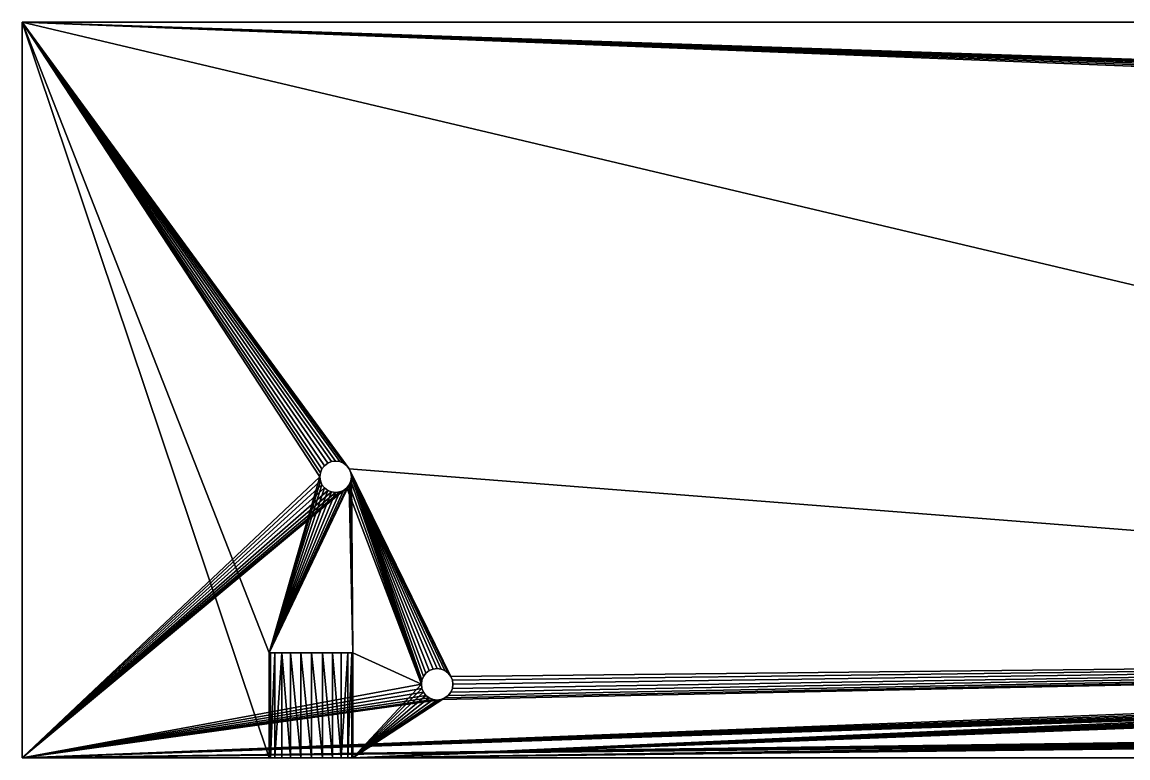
# Model space of a CAD drawing. Header units: metres. Extents: x 0 to 683, y 0 to 667.
# Drawn here: x 0 to 105.3, y 0 to 70 of the extents above; entities that cross this region are included whole.
import ezdxf

# ---------------------------------------------------------------- set-up
doc = ezdxf.new("R2010")
doc.units = ezdxf.units.M

msp = doc.modelspace()

# ---------------------------------------------------------------- meshes
at = {"layer": 'Frame with pulley'}
mesh = msp.add_polyface(dxfattribs=at)
corners = [(256.46, 10.34, -10), (256.5, 60.07, -10), (256.5, 9.95, -10), (256.47, 59.68, -10), (256.33, 59.31, -10), (256.32, 10.7, -10), (256.11, 58.99, -10), (256.1, 11.02, -10), (255.81, 58.74, -10), (255.8, 11.27, -10), (255.46, 58.57, -10), (255.44, 11.43, -10), (255.07, 58.5, -10), (255.05, 11.5, -10), (254.68, 58.53, -10), (254.66, 11.46, -10), (254.31, 58.67, -10), (254.3, 11.32, -10), (253.99, 58.89, -10), (253.98, 11.1, -10), (253.74, 59.19, -10), (253.73, 10.8, -10), (253.57, 59.54, -10), (253.57, 10.44, -10), (253.5, 59.93, -10), (253.5, 10.05, -10), (560, 0, -10), (521.8, 6.35, -10), (560, 70, -10), (521.56, 6.04, -10), (521.25, 5.8, -10), (520.89, 5.65, -10), (520.5, 5.6, -10), (0, 0, -10), (531.56, 26.2, -10), (531.65, 26.58, -10), (531.37, 25.85, -10), (531.1, 25.57, -10), (530.76, 25.37, -10), (530.38, 25.26, -10), (529.99, 25.25, -10), (521.95, 6.71, -10), (529.61, 25.35, -10), (529.27, 25.54, -10), (528.99, 25.81, -10), (528.79, 26.14, -10), (528.68, 26.52, -10), (528.67, 26.91, -10), (522, 7.1, -10), (520.11, 5.65, -10), (519.75, 5.8, -10), (519.44, 6.04, -10), (519.2, 6.35, -10), (519.05, 6.71, -10), (519, 7.1, -10), (254.95, 8.5, -10), (255.34, 8.54, -10), (255.7, 8.68, -10), (285.44, 25.44, -10), (287.73, 27.17, -10), (289.49, 29.44, -10), (290.61, 32.08, -10), (291, 34.93, -10), (282.78, 24.36, -10), (279.93, 24, -10), (256.02, 8.9, -10), (277.08, 24.39, -10), (274.44, 25.51, -10), (272.17, 27.27, -10), (256.27, 9.2, -10), (270.44, 29.56, -10), (269.36, 32.22, -10), (269, 35.07, -10), (256.43, 9.56, -10), (254.56, 8.57, -10), (254.2, 8.73, -10), (253.9, 8.98, -10), (253.68, 9.3, -10), (253.54, 9.66, -10), (39.89, 5.55, -10), (40.25, 5.7, -10), (40.56, 5.94, -10), (40.8, 6.25, -10), (40.95, 6.61, -10), (41, 7, -10), (39.5, 5.5, -10), (39.11, 5.55, -10), (38.75, 5.7, -10), (38.44, 5.94, -10), (38.2, 6.25, -10), (38.05, 6.61, -10), (38, 7, -10), (30.9, 25.68, -10), (31.14, 25.99, -10), (31.29, 26.36, -10), (31.34, 26.74, -10), (30.59, 25.44, -10), (30.23, 25.3, -10), (29.84, 25.24, -10), (29.45, 25.3, -10), (29.09, 25.44, -10), (28.78, 25.68, -10), (28.54, 25.99, -10), (28.39, 26.36, -10), (28.34, 26.74, -10), (254.93, 61.5, -10), (0, 70, -10), (255.32, 61.47, -10), (530.33, 28.23, -10), (530.71, 28.14, -10), (531.05, 27.95, -10), (531.33, 27.68, -10), (531.54, 27.34, -10), (531.64, 26.97, -10), (529.94, 28.23, -10), (529.56, 28.12, -10), (529.23, 27.92, -10), (528.95, 27.63, -10), (528.76, 27.29, -10), (520.89, 8.55, -10), (521.25, 8.4, -10), (521.56, 8.16, -10), (521.8, 7.85, -10), (521.95, 7.49, -10), (520.5, 8.6, -10), (520.11, 8.55, -10), (519.75, 8.4, -10), (519.44, 8.16, -10), (519.2, 7.85, -10), (519.05, 7.49, -10), (255.69, 61.33, -10), (285.56, 44.49, -10), (287.83, 42.73, -10), (289.56, 40.44, -10), (290.64, 37.78, -10), (282.92, 45.61, -10), (280.07, 46, -10), (256.01, 61.11, -10), (277.22, 45.64, -10), (274.56, 44.56, -10), (272.27, 42.83, -10), (256.26, 60.81, -10), (270.51, 40.56, -10), (269.39, 37.92, -10), (256.43, 60.46, -10), (254.54, 61.43, -10), (254.19, 61.26, -10), (253.89, 61.01, -10), (253.67, 60.69, -10), (253.53, 60.32, -10), (31.14, 27.49, -10), (40.8, 7.75, -10), (40.95, 7.39, -10), (40.56, 8.06, -10), (40.25, 8.3, -10), (39.89, 8.45, -10), (39.5, 8.5, -10), (39.11, 8.45, -10), (31.29, 27.13, -10), (38.75, 8.3, -10), (38.44, 8.06, -10), (38.2, 7.75, -10), (38.05, 7.39, -10), (30.9, 27.8, -10), (30.59, 28.04, -10), (30.23, 28.19, -10), (29.84, 28.24, -10), (29.45, 28.19, -10), (29.09, 28.04, -10), (28.78, 27.8, -10), (28.54, 27.49, -10), (28.39, 27.13, -10)]
mesh.append_faces([[corners[k] for k in face] for face in [(0, 1, 2), (1, 0, 3), (3, 0, 4), (4, 5, 6), (6, 7, 8), (8, 9, 10), (10, 11, 12), (12, 13, 14), (14, 15, 16), (16, 17, 18), (18, 19, 20), (20, 21, 22), (22, 23, 24), (26, 27, 28), (27, 26, 29), (29, 26, 30), (30, 26, 31), (31, 26, 32), (34, 27, 36), (36, 27, 37), (37, 27, 38), (38, 27, 39), (39, 27, 40), (40, 41, 42), (42, 41, 43), (43, 41, 44), (44, 41, 45), (45, 41, 46), (46, 41, 47), (32, 33, 49), (49, 33, 50), (50, 33, 51), (51, 33, 52), (52, 33, 53), (53, 33, 54), (58, 57, 63), (63, 57, 64), (64, 65, 66), (66, 65, 67), (67, 65, 68), (68, 69, 70), (70, 69, 71), (71, 69, 72), (55, 33, 74), (74, 33, 75), (75, 33, 76), (76, 33, 77), (77, 33, 78), (78, 33, 25), (79, 33, 85), (85, 33, 86), (86, 33, 87), (87, 33, 88), (88, 33, 89), (89, 33, 90), (90, 33, 91), (92, 33, 96), (96, 33, 97), (97, 33, 98), (98, 33, 99), (99, 33, 100), (100, 33, 101), (101, 33, 102), (102, 33, 103), (103, 33, 104), (28, 105, 106), (105, 28, 107), (108, 28, 109), (109, 28, 110), (110, 28, 111), (111, 28, 112), (112, 28, 113), (113, 28, 35), (119, 47, 120), (120, 47, 121), (121, 47, 122), (122, 47, 123), (123, 47, 48), (107, 54, 130), (131, 54, 132), (132, 54, 133), (133, 54, 134), (134, 54, 62), (130, 136, 137), (137, 140, 141), (141, 72, 144), (144, 72, 1), (151, 25, 152), (152, 25, 84), (150, 157, 158), (158, 91, 95), (106, 104, 33)]], dxfattribs={"vtx0": -1, "vtx1": -1})
mesh.append_faces([[corners[k] for k in face] for face in [(28, 27, 34), (54, 33, 55), (54, 57, 58), (25, 33, 79), (91, 33, 92), (107, 28, 108), (107, 47, 119), (130, 54, 131), (1, 72, 2), (106, 24, 25), (106, 25, 150), (150, 25, 151)]], dxfattribs={"vtx0": -1, "vtx1": -1, "vtx2": -1})
mesh.append_faces([[corners[k] for k in face] for face in [(4, 0, 5), (6, 5, 7), (8, 7, 9), (10, 9, 11), (12, 11, 13), (14, 13, 15), (16, 15, 17), (18, 17, 19), (20, 19, 21), (22, 21, 23), (24, 23, 25), (32, 26, 33), (28, 34, 35), (40, 27, 41), (47, 41, 48), (54, 55, 56), (54, 56, 57), (54, 58, 59), (54, 59, 60), (54, 60, 61), (54, 61, 62), (64, 57, 65), (68, 65, 69), (72, 69, 73), (72, 73, 2), (25, 79, 80), (25, 80, 81), (25, 81, 82), (25, 82, 83), (25, 83, 84), (91, 92, 93), (91, 93, 94), (91, 94, 95), (107, 108, 114), (107, 114, 115), (107, 115, 116), (107, 116, 117), (107, 117, 118), (107, 118, 47), (107, 119, 124), (107, 124, 125), (107, 125, 126), (107, 126, 127), (107, 127, 128), (107, 128, 129), (107, 129, 54), (130, 131, 135), (130, 135, 136), (137, 136, 138), (137, 138, 139), (137, 139, 140), (141, 140, 142), (141, 142, 143), (141, 143, 72), (106, 105, 145), (106, 145, 146), (106, 146, 147), (106, 147, 148), (106, 148, 149), (106, 149, 24), (150, 151, 153), (150, 153, 154), (150, 154, 155), (150, 155, 156), (150, 156, 157), (158, 157, 159), (158, 159, 160), (158, 160, 161), (158, 161, 162), (158, 162, 91), (106, 150, 163), (106, 163, 164), (106, 164, 165), (106, 165, 166), (106, 166, 167), (106, 167, 168), (106, 168, 169), (106, 169, 170), (106, 170, 171), (106, 171, 104)]], dxfattribs={"vtx0": -1, "vtx2": -1})
mesh = msp.add_polyface(dxfattribs=at)
corners = [(560, 70, -10), (0, 70), (560, 70), (0, 70, -10)]
mesh.append_faces([[corners[k] for k in face] for face in [(0, 1, 2), (1, 0, 3)]], dxfattribs={"vtx0": -1})
mesh = msp.add_polyface(dxfattribs=at)
corners = [(560, 70), (531.33, 27.68), (560, 0), (531.05, 27.95), (530.71, 28.14), (530.33, 28.23), (255.32, 61.47), (254.93, 61.5), (0, 70), (531.54, 27.34), (531.64, 26.97), (536.5, 10), (531.65, 26.58), (529.94, 28.23), (529.56, 28.12), (529.23, 27.92), (528.95, 27.63), (528.76, 27.29), (528.67, 26.91), (528.5, 10), (520.89, 8.55), (521.25, 8.4), (521.56, 8.16), (528.5, 0), (521.8, 7.85), (521.95, 7.49), (522, 7.1), (520.5, 8.6), (520.11, 8.55), (519.75, 8.4), (519.44, 8.16), (519.2, 7.85), (519.05, 7.49), (519, 7.1), (255.69, 61.33), (285.56, 44.49), (287.83, 42.73), (289.56, 40.44), (290.64, 37.78), (291, 34.93), (282.92, 45.61), (280.07, 46), (256.01, 61.11), (277.22, 45.64), (274.56, 44.56), (272.27, 42.83), (256.26, 60.81), (270.51, 40.56), (269.39, 37.92), (269, 35.07), (256.43, 60.46), (256.5, 60.07), (256.5, 9.95), (254.54, 61.43), (254.19, 61.26), (253.89, 61.01), (253.67, 60.69), (253.53, 60.32), (253.5, 59.93), (253.5, 10.05), (31.14, 27.49), (40.8, 7.75), (40.95, 7.39), (41, 7), (40.56, 8.06), (40.25, 8.3), (39.89, 8.45), (39.5, 8.5), (39.11, 8.45), (31.29, 27.13), (38.75, 8.3), (38.44, 8.06), (38.2, 7.75), (38.05, 7.39), (38, 7), (31.34, 26.74), (31.49, 10), (30.9, 27.8), (30.59, 28.04), (30.23, 28.19), (29.84, 28.24), (29.45, 28.19), (29.09, 28.04), (28.78, 27.8), (28.54, 27.49), (28.39, 27.13), (28.34, 26.74), (23.51, 10), (23.51, 0), (0, 0), (31.14, 25.99), (31.29, 26.36), (30.9, 25.68), (30.59, 25.44), (30.23, 25.3), (29.84, 25.24), (29.45, 25.3), (29.09, 25.44), (28.78, 25.68), (28.54, 25.99), (28.39, 26.36), (531.56, 26.2), (531.37, 25.85), (531.1, 25.57), (530.76, 25.37), (530.38, 25.26), (529.99, 25.25), (529.61, 25.35), (529.27, 25.54), (528.99, 25.81), (528.79, 26.14), (528.68, 26.52), (520.5, 5.6), (31.49, 0), (520.89, 5.65), (521.25, 5.8), (521.56, 6.04), (521.8, 6.35), (521.95, 6.71), (520.11, 5.65), (519.75, 5.8), (519.44, 6.04), (519.2, 6.35), (519.05, 6.71), (254.95, 8.5), (255.34, 8.54), (255.7, 8.68), (285.44, 25.44), (287.73, 27.17), (289.49, 29.44), (290.61, 32.08), (282.78, 24.36), (279.93, 24), (256.02, 8.9), (277.08, 24.39), (274.44, 25.51), (272.17, 27.27), (256.27, 9.2), (270.44, 29.56), (269.36, 32.22), (256.43, 9.56), (254.56, 8.57), (254.2, 8.73), (253.9, 8.98), (253.68, 9.3), (253.54, 9.66), (40.25, 5.7), (40.56, 5.94), (40.8, 6.25), (40.95, 6.61), (39.89, 5.55), (39.5, 5.5), (39.11, 5.55), (38.75, 5.7), (38.44, 5.94), (38.2, 6.25), (38.05, 6.61), (256.46, 10.34), (256.47, 59.68), (256.33, 59.31), (256.32, 10.7), (256.11, 58.99), (256.1, 11.02), (255.81, 58.74), (255.8, 11.27), (255.46, 58.57), (255.44, 11.43), (255.07, 58.5), (255.05, 11.5), (254.68, 58.53), (254.66, 11.46), (254.31, 58.67), (254.3, 11.32), (253.99, 58.89), (253.98, 11.1), (253.74, 59.19), (253.73, 10.8), (253.57, 59.54), (253.57, 10.44), (536.5, 0)]
mesh.append_faces([[corners[k] for k in face] for face in [(88, 8, 89)]], dxfattribs={"vtx0": -1})
mesh.append_faces([[corners[k] for k in face] for face in [(0, 1, 2), (1, 0, 3), (3, 0, 4), (4, 0, 5), (6, 0, 7), (5, 6, 13), (13, 6, 14), (14, 6, 15), (15, 6, 16), (16, 6, 17), (17, 6, 18), (19, 22, 23), (20, 6, 27), (27, 6, 28), (28, 6, 29), (29, 6, 30), (30, 6, 31), (31, 6, 32), (32, 6, 33), (35, 34, 40), (40, 34, 41), (41, 42, 43), (43, 42, 44), (44, 42, 45), (45, 46, 47), (47, 46, 48), (48, 46, 49), (7, 8, 53), (53, 8, 54), (54, 8, 55), (55, 8, 56), (56, 8, 57), (57, 8, 58), (61, 60, 64), (64, 60, 65), (65, 60, 66), (66, 60, 67), (67, 60, 68), (68, 69, 70), (70, 69, 71), (71, 69, 72), (72, 69, 73), (73, 69, 74), (60, 8, 77), (77, 8, 78), (78, 8, 79), (79, 8, 80), (80, 8, 81), (81, 8, 82), (82, 8, 83), (83, 8, 84), (84, 8, 85), (85, 8, 86), (87, 8, 88), (76, 90, 87), (90, 76, 91), (91, 76, 75), (23, 112, 113), (112, 23, 114), (114, 23, 115), (115, 23, 116), (116, 23, 117), (117, 23, 118), (118, 23, 26), (124, 33, 125), (125, 33, 126), (127, 33, 128), (128, 33, 129), (129, 33, 130), (130, 33, 39), (126, 132, 133), (133, 136, 137), (137, 49, 140), (140, 49, 52), (146, 59, 147), (147, 59, 148), (148, 59, 149), (149, 59, 63), (113, 74, 76), (157, 159, 160), (160, 161, 162), (162, 163, 164), (164, 165, 166), (166, 167, 168), (168, 169, 170), (170, 171, 172), (172, 173, 174), (174, 175, 176), (176, 177, 178), (178, 58, 59)]], dxfattribs={"vtx0": -1, "vtx1": -1})
mesh.append_faces([[corners[k] for k in face] for face in [(5, 0, 6), (2, 10, 11), (18, 6, 19), (19, 6, 20), (33, 34, 35), (49, 51, 52), (58, 8, 59), (59, 8, 60), (59, 60, 61), (74, 75, 76), (86, 8, 87), (113, 33, 124), (126, 33, 127), (113, 59, 146)]], dxfattribs={"vtx0": -1, "vtx1": -1, "vtx2": -1})
mesh.append_faces([[corners[k] for k in face] for face in [(7, 0, 8), (2, 1, 9), (2, 9, 10), (11, 10, 12), (19, 20, 21), (19, 21, 22), (23, 22, 24), (23, 24, 25), (23, 25, 26), (33, 6, 34), (33, 35, 36), (33, 36, 37), (33, 37, 38), (33, 38, 39), (41, 34, 42), (45, 42, 46), (49, 46, 50), (49, 50, 51), (59, 61, 62), (59, 62, 63), (68, 60, 69), (74, 69, 75), (87, 90, 92), (87, 92, 93), (87, 93, 94), (87, 94, 95), (87, 95, 96), (87, 96, 97), (87, 97, 98), (87, 98, 99), (87, 99, 100), (87, 100, 86), (12, 19, 11), (19, 12, 101), (19, 101, 102), (19, 102, 103), (19, 103, 104), (19, 104, 105), (19, 105, 106), (19, 106, 107), (19, 107, 108), (19, 108, 109), (19, 109, 110), (19, 110, 111), (19, 111, 18), (113, 112, 119), (113, 119, 120), (113, 120, 121), (113, 121, 122), (113, 122, 123), (113, 123, 33), (126, 127, 131), (126, 131, 132), (133, 132, 134), (133, 134, 135), (133, 135, 136), (137, 136, 138), (137, 138, 139), (137, 139, 49), (113, 124, 141), (113, 141, 142), (113, 142, 143), (113, 143, 144), (113, 144, 145), (113, 145, 59), (113, 146, 150), (113, 150, 151), (113, 151, 152), (113, 152, 153), (113, 153, 154), (113, 154, 155), (113, 155, 156), (113, 156, 74), (51, 157, 52), (157, 51, 158), (157, 158, 159), (160, 159, 161), (162, 161, 163), (164, 163, 165), (166, 165, 167), (168, 167, 169), (170, 169, 171), (172, 171, 173), (174, 173, 175), (176, 175, 177), (178, 177, 58)]], dxfattribs={"vtx0": -1, "vtx2": -1})
mesh.append_faces([[corners[k] for k in face] for face in [(179, 2, 11)]], dxfattribs={"vtx1": -1})
mesh = msp.add_polyface(dxfattribs=at)
corners = [(0, 70), (0, 0, -10), (0, 0), (0, 70, -10)]
mesh.append_faces([[corners[k] for k in face] for face in [(0, 1, 2), (1, 0, 3)]], dxfattribs={"vtx0": -1})
mesh = msp.add_polyface(dxfattribs=at)
corners = [(28.54, 27.49, -10), (28.39, 27.13), (28.39, 27.13, -10), (28.54, 27.49)]
mesh.append_faces([[corners[k] for k in face] for face in [(0, 1, 2), (1, 0, 3)]], dxfattribs={"vtx0": -1})
mesh = msp.add_polyface(dxfattribs=at)
corners = [(28.78, 27.8, -10), (28.54, 27.49), (28.54, 27.49, -10), (28.78, 27.8)]
mesh.append_faces([[corners[k] for k in face] for face in [(0, 1, 2), (1, 0, 3)]], dxfattribs={"vtx0": -1})
mesh = msp.add_polyface(dxfattribs=at)
corners = [(28.78, 27.8, -10), (29.09, 28.04), (28.78, 27.8), (29.09, 28.04, -10)]
mesh.append_faces([[corners[k] for k in face] for face in [(0, 1, 2), (1, 0, 3)]], dxfattribs={"vtx0": -1})
mesh = msp.add_polyface(dxfattribs=at)
corners = [(29.09, 28.04, -10), (29.45, 28.19), (29.09, 28.04), (29.45, 28.19, -10)]
mesh.append_faces([[corners[k] for k in face] for face in [(0, 1, 2), (1, 0, 3)]], dxfattribs={"vtx0": -1})
mesh = msp.add_polyface(dxfattribs=at)
corners = [(29.45, 28.19, -10), (29.84, 28.24), (29.45, 28.19), (29.84, 28.24, -10)]
mesh.append_faces([[corners[k] for k in face] for face in [(0, 1, 2), (1, 0, 3)]], dxfattribs={"vtx0": -1})
mesh = msp.add_polyface(dxfattribs=at)
corners = [(29.84, 28.24, -10), (30.23, 28.19), (29.84, 28.24), (30.23, 28.19, -10)]
mesh.append_faces([[corners[k] for k in face] for face in [(0, 1, 2), (1, 0, 3)]], dxfattribs={"vtx0": -1})
mesh = msp.add_polyface(dxfattribs=at)
corners = [(30.23, 28.19, -10), (30.59, 28.04), (30.23, 28.19), (30.59, 28.04, -10)]
mesh.append_faces([[corners[k] for k in face] for face in [(0, 1, 2), (1, 0, 3)]], dxfattribs={"vtx0": -1})
mesh = msp.add_polyface(dxfattribs=at)
corners = [(30.59, 28.04, -10), (30.9, 27.8), (30.59, 28.04), (30.9, 27.8, -10)]
mesh.append_faces([[corners[k] for k in face] for face in [(0, 1, 2), (1, 0, 3)]], dxfattribs={"vtx0": -1})
mesh = msp.add_polyface(dxfattribs=at)
corners = [(30.9, 27.8), (31.14, 27.49, -10), (31.14, 27.49), (30.9, 27.8, -10)]
mesh.append_faces([[corners[k] for k in face] for face in [(0, 1, 2), (1, 0, 3)]], dxfattribs={"vtx0": -1})
mesh = msp.add_polyface(dxfattribs=at)
corners = [(31.14, 27.49), (31.29, 27.13, -10), (31.29, 27.13), (31.14, 27.49, -10)]
mesh.append_faces([[corners[k] for k in face] for face in [(0, 1, 2), (1, 0, 3)]], dxfattribs={"vtx0": -1})
mesh = msp.add_polyface(dxfattribs=at)
corners = [(28.39, 27.13, -10), (28.34, 26.74), (28.34, 26.74, -10), (28.39, 27.13)]
mesh.append_faces([[corners[k] for k in face] for face in [(0, 1, 2), (1, 0, 3)]], dxfattribs={"vtx0": -1})
mesh = msp.add_polyface(dxfattribs=at)
corners = [(28.34, 26.74, -10), (28.39, 26.36), (28.39, 26.36, -10), (28.34, 26.74)]
mesh.append_faces([[corners[k] for k in face] for face in [(0, 1, 2), (1, 0, 3)]], dxfattribs={"vtx0": -1})
mesh = msp.add_polyface(dxfattribs=at)
corners = [(28.39, 26.36, -10), (28.54, 25.99), (28.54, 25.99, -10), (28.39, 26.36)]
mesh.append_faces([[corners[k] for k in face] for face in [(0, 1, 2), (1, 0, 3)]], dxfattribs={"vtx0": -1})
mesh = msp.add_polyface(dxfattribs=at)
corners = [(31.29, 26.36), (31.14, 25.99, -10), (31.14, 25.99), (31.29, 26.36, -10)]
mesh.append_faces([[corners[k] for k in face] for face in [(0, 1, 2), (1, 0, 3)]], dxfattribs={"vtx0": -1})
mesh = msp.add_polyface(dxfattribs=at)
corners = [(31.29, 27.13), (31.34, 26.74, -10), (31.34, 26.74), (31.29, 27.13, -10)]
mesh.append_faces([[corners[k] for k in face] for face in [(0, 1, 2), (1, 0, 3)]], dxfattribs={"vtx0": -1})
mesh = msp.add_polyface(dxfattribs=at)
corners = [(31.34, 26.74), (31.29, 26.36, -10), (31.29, 26.36), (31.34, 26.74, -10)]
mesh.append_faces([[corners[k] for k in face] for face in [(0, 1, 2), (1, 0, 3)]], dxfattribs={"vtx0": -1})
mesh = msp.add_polyface(dxfattribs=at)
corners = [(28.54, 25.99, -10), (28.78, 25.68), (28.78, 25.68, -10), (28.54, 25.99)]
mesh.append_faces([[corners[k] for k in face] for face in [(0, 1, 2), (1, 0, 3)]], dxfattribs={"vtx0": -1})
mesh = msp.add_polyface(dxfattribs=at)
corners = [(29.09, 25.44, -10), (28.78, 25.68), (29.09, 25.44), (28.78, 25.68, -10)]
mesh.append_faces([[corners[k] for k in face] for face in [(0, 1, 2), (1, 0, 3)]], dxfattribs={"vtx0": -1})
mesh = msp.add_polyface(dxfattribs=at)
corners = [(29.45, 25.3, -10), (29.09, 25.44), (29.45, 25.3), (29.09, 25.44, -10)]
mesh.append_faces([[corners[k] for k in face] for face in [(0, 1, 2), (1, 0, 3)]], dxfattribs={"vtx0": -1})
mesh = msp.add_polyface(dxfattribs=at)
corners = [(29.84, 25.24, -10), (29.45, 25.3), (29.84, 25.24), (29.45, 25.3, -10)]
mesh.append_faces([[corners[k] for k in face] for face in [(0, 1, 2), (1, 0, 3)]], dxfattribs={"vtx0": -1})
mesh = msp.add_polyface(dxfattribs=at)
corners = [(30.23, 25.3, -10), (29.84, 25.24), (30.23, 25.3), (29.84, 25.24, -10)]
mesh.append_faces([[corners[k] for k in face] for face in [(0, 1, 2), (1, 0, 3)]], dxfattribs={"vtx0": -1})
mesh = msp.add_polyface(dxfattribs=at)
corners = [(30.59, 25.44, -10), (30.23, 25.3), (30.59, 25.44), (30.23, 25.3, -10)]
mesh.append_faces([[corners[k] for k in face] for face in [(0, 1, 2), (1, 0, 3)]], dxfattribs={"vtx0": -1})
mesh = msp.add_polyface(dxfattribs=at)
corners = [(30.9, 25.68, -10), (30.59, 25.44), (30.9, 25.68), (30.59, 25.44, -10)]
mesh.append_faces([[corners[k] for k in face] for face in [(0, 1, 2), (1, 0, 3)]], dxfattribs={"vtx0": -1})
mesh = msp.add_polyface(dxfattribs=at)
corners = [(31.14, 25.99), (30.9, 25.68, -10), (30.9, 25.68), (31.14, 25.99, -10)]
mesh.append_faces([[corners[k] for k in face] for face in [(0, 1, 2), (1, 0, 3)]], dxfattribs={"vtx0": -1})
mesh = msp.add_polyface(dxfattribs=at)
corners = [(23.5, 10, -0.05), (31.49, 10), (23.51, 10), (31.38, 10, -0.98), (23.65, 10, -1.09), (30.99, 10, -1.95), (24.06, 10, -2.05), (30.37, 10, -2.79), (24.71, 10, -2.87), (29.55, 10, -3.44), (25.55, 10, -3.49), (28.59, 10, -3.85), (26.52, 10, -3.88), (27.55, 10, -4)]
mesh.append_faces([[corners[k] for k in face] for face in [(0, 1, 2), (11, 12, 13)]], dxfattribs={"vtx0": -1})
mesh.append_faces([[corners[k] for k in face] for face in [(1, 0, 3), (3, 4, 5), (5, 6, 7), (7, 8, 9), (9, 10, 11)]], dxfattribs={"vtx0": -1, "vtx1": -1})
mesh.append_faces([[corners[k] for k in face] for face in [(3, 0, 4), (5, 4, 6), (7, 6, 8), (9, 8, 10), (11, 10, 12)]], dxfattribs={"vtx0": -1, "vtx2": -1})
mesh = msp.add_polyface(dxfattribs=at)
corners = [(23.5, 10, -0.05), (23.51, 0), (23.5, 0, -0.05), (23.51, 10)]
mesh.append_faces([[corners[k] for k in face] for face in [(0, 1, 2), (1, 0, 3)]], dxfattribs={"vtx0": -1})
mesh = msp.add_polyface(dxfattribs=at)
corners = [(23.65, 10, -1.09), (23.5, 0, -0.05), (23.65, 0, -1.09), (23.5, 10, -0.05)]
mesh.append_faces([[corners[k] for k in face] for face in [(0, 1, 2), (1, 0, 3)]], dxfattribs={"vtx0": -1})
mesh = msp.add_polyface(dxfattribs=at)
corners = [(24.06, 10, -2.05), (23.65, 0, -1.09), (24.06, 0, -2.05), (23.65, 10, -1.09)]
mesh.append_faces([[corners[k] for k in face] for face in [(0, 1, 2), (1, 0, 3)]], dxfattribs={"vtx0": -1})
mesh = msp.add_polyface(dxfattribs=at)
corners = [(24.71, 10, -2.87), (24.06, 0, -2.05), (24.71, 0, -2.87), (24.06, 10, -2.05)]
mesh.append_faces([[corners[k] for k in face] for face in [(0, 1, 2), (1, 0, 3)]], dxfattribs={"vtx0": -1})
mesh = msp.add_polyface(dxfattribs=at)
corners = [(24.71, 10, -2.87), (25.55, 0, -3.49), (25.55, 10, -3.49), (24.71, 0, -2.87)]
mesh.append_faces([[corners[k] for k in face] for face in [(0, 1, 2), (1, 0, 3)]], dxfattribs={"vtx0": -1})
mesh = msp.add_polyface(dxfattribs=at)
corners = [(25.55, 10, -3.49), (26.52, 0, -3.88), (26.52, 10, -3.88), (25.55, 0, -3.49)]
mesh.append_faces([[corners[k] for k in face] for face in [(0, 1, 2), (1, 0, 3)]], dxfattribs={"vtx0": -1})
mesh = msp.add_polyface(dxfattribs=at)
corners = [(26.52, 10, -3.88), (27.55, 0, -4), (27.55, 10, -4), (26.52, 0, -3.88)]
mesh.append_faces([[corners[k] for k in face] for face in [(0, 1, 2), (1, 0, 3)]], dxfattribs={"vtx0": -1})
mesh = msp.add_polyface(dxfattribs=at)
corners = [(27.55, 10, -4), (28.59, 0, -3.85), (28.59, 10, -3.85), (27.55, 0, -4)]
mesh.append_faces([[corners[k] for k in face] for face in [(0, 1, 2), (1, 0, 3)]], dxfattribs={"vtx0": -1})
mesh = msp.add_polyface(dxfattribs=at)
corners = [(28.59, 10, -3.85), (29.55, 0, -3.44), (29.55, 10, -3.44), (28.59, 0, -3.85)]
mesh.append_faces([[corners[k] for k in face] for face in [(0, 1, 2), (1, 0, 3)]], dxfattribs={"vtx0": -1})
mesh = msp.add_polyface(dxfattribs=at)
corners = [(29.55, 10, -3.44), (30.37, 0, -2.79), (30.37, 10, -2.79), (29.55, 0, -3.44)]
mesh.append_faces([[corners[k] for k in face] for face in [(0, 1, 2), (1, 0, 3)]], dxfattribs={"vtx0": -1})
mesh = msp.add_polyface(dxfattribs=at)
corners = [(30.99, 10, -1.95), (30.37, 0, -2.79), (30.99, 0, -1.95), (30.37, 10, -2.79)]
mesh.append_faces([[corners[k] for k in face] for face in [(0, 1, 2), (1, 0, 3)]], dxfattribs={"vtx0": -1})
mesh = msp.add_polyface(dxfattribs=at)
corners = [(31.38, 10, -0.98), (30.99, 0, -1.95), (31.38, 0, -0.98), (30.99, 10, -1.95)]
mesh.append_faces([[corners[k] for k in face] for face in [(0, 1, 2), (1, 0, 3)]], dxfattribs={"vtx0": -1})
mesh = msp.add_polyface(dxfattribs=at)
corners = [(31.49, 10), (31.38, 0, -0.98), (31.49, 0), (31.38, 10, -0.98)]
mesh.append_faces([[corners[k] for k in face] for face in [(0, 1, 2), (1, 0, 3)]], dxfattribs={"vtx0": -1})
mesh = msp.add_polyface(dxfattribs=at)
corners = [(38.75, 8.3, -10), (39.11, 8.45), (38.75, 8.3), (39.11, 8.45, -10)]
mesh.append_faces([[corners[k] for k in face] for face in [(0, 1, 2), (1, 0, 3)]], dxfattribs={"vtx0": -1})
mesh = msp.add_polyface(dxfattribs=at)
corners = [(39.11, 8.45, -10), (39.5, 8.5), (39.11, 8.45), (39.5, 8.5, -10)]
mesh.append_faces([[corners[k] for k in face] for face in [(0, 1, 2), (1, 0, 3)]], dxfattribs={"vtx0": -1})
mesh = msp.add_polyface(dxfattribs=at)
corners = [(39.5, 8.5, -10), (39.89, 8.45), (39.5, 8.5), (39.89, 8.45, -10)]
mesh.append_faces([[corners[k] for k in face] for face in [(0, 1, 2), (1, 0, 3)]], dxfattribs={"vtx0": -1})
mesh = msp.add_polyface(dxfattribs=at)
corners = [(39.89, 8.45, -10), (40.25, 8.3), (39.89, 8.45), (40.25, 8.3, -10)]
mesh.append_faces([[corners[k] for k in face] for face in [(0, 1, 2), (1, 0, 3)]], dxfattribs={"vtx0": -1})
mesh = msp.add_polyface(dxfattribs=at)
corners = [(38.05, 7.39, -10), (38, 7), (38, 7, -10), (38.05, 7.39)]
mesh.append_faces([[corners[k] for k in face] for face in [(0, 1, 2), (1, 0, 3)]], dxfattribs={"vtx0": -1})
mesh = msp.add_polyface(dxfattribs=at)
corners = [(38.2, 7.75, -10), (38.05, 7.39), (38.05, 7.39, -10), (38.2, 7.75)]
mesh.append_faces([[corners[k] for k in face] for face in [(0, 1, 2), (1, 0, 3)]], dxfattribs={"vtx0": -1})
mesh = msp.add_polyface(dxfattribs=at)
corners = [(38.44, 8.06, -10), (38.2, 7.75), (38.2, 7.75, -10), (38.44, 8.06)]
mesh.append_faces([[corners[k] for k in face] for face in [(0, 1, 2), (1, 0, 3)]], dxfattribs={"vtx0": -1})
mesh = msp.add_polyface(dxfattribs=at)
corners = [(38.44, 8.06, -10), (38.75, 8.3), (38.44, 8.06), (38.75, 8.3, -10)]
mesh.append_faces([[corners[k] for k in face] for face in [(0, 1, 2), (1, 0, 3)]], dxfattribs={"vtx0": -1})
mesh = msp.add_polyface(dxfattribs=at)
corners = [(40.25, 8.3, -10), (40.56, 8.06), (40.25, 8.3), (40.56, 8.06, -10)]
mesh.append_faces([[corners[k] for k in face] for face in [(0, 1, 2), (1, 0, 3)]], dxfattribs={"vtx0": -1})
mesh = msp.add_polyface(dxfattribs=at)
corners = [(40.56, 8.06), (40.8, 7.75, -10), (40.8, 7.75), (40.56, 8.06, -10)]
mesh.append_faces([[corners[k] for k in face] for face in [(0, 1, 2), (1, 0, 3)]], dxfattribs={"vtx0": -1})
mesh = msp.add_polyface(dxfattribs=at)
corners = [(40.8, 7.75), (40.95, 7.39, -10), (40.95, 7.39), (40.8, 7.75, -10)]
mesh.append_faces([[corners[k] for k in face] for face in [(0, 1, 2), (1, 0, 3)]], dxfattribs={"vtx0": -1})
mesh = msp.add_polyface(dxfattribs=at)
corners = [(40.95, 7.39), (41, 7, -10), (41, 7), (40.95, 7.39, -10)]
mesh.append_faces([[corners[k] for k in face] for face in [(0, 1, 2), (1, 0, 3)]], dxfattribs={"vtx0": -1})
mesh = msp.add_polyface(dxfattribs=at)
corners = [(38, 7, -10), (38.05, 6.61), (38.05, 6.61, -10), (38, 7)]
mesh.append_faces([[corners[k] for k in face] for face in [(0, 1, 2), (1, 0, 3)]], dxfattribs={"vtx0": -1})
mesh = msp.add_polyface(dxfattribs=at)
corners = [(38.05, 6.61, -10), (38.2, 6.25), (38.2, 6.25, -10), (38.05, 6.61)]
mesh.append_faces([[corners[k] for k in face] for face in [(0, 1, 2), (1, 0, 3)]], dxfattribs={"vtx0": -1})
mesh = msp.add_polyface(dxfattribs=at)
corners = [(40.95, 6.61), (40.8, 6.25, -10), (40.8, 6.25), (40.95, 6.61, -10)]
mesh.append_faces([[corners[k] for k in face] for face in [(0, 1, 2), (1, 0, 3)]], dxfattribs={"vtx0": -1})
mesh = msp.add_polyface(dxfattribs=at)
corners = [(41, 7), (40.95, 6.61, -10), (40.95, 6.61), (41, 7, -10)]
mesh.append_faces([[corners[k] for k in face] for face in [(0, 1, 2), (1, 0, 3)]], dxfattribs={"vtx0": -1})
mesh = msp.add_polyface(dxfattribs=at)
corners = [(38.2, 6.25, -10), (38.44, 5.94), (38.44, 5.94, -10), (38.2, 6.25)]
mesh.append_faces([[corners[k] for k in face] for face in [(0, 1, 2), (1, 0, 3)]], dxfattribs={"vtx0": -1})
mesh = msp.add_polyface(dxfattribs=at)
corners = [(38.75, 5.7, -10), (38.44, 5.94), (38.75, 5.7), (38.44, 5.94, -10)]
mesh.append_faces([[corners[k] for k in face] for face in [(0, 1, 2), (1, 0, 3)]], dxfattribs={"vtx0": -1})
mesh = msp.add_polyface(dxfattribs=at)
corners = [(39.11, 5.55, -10), (38.75, 5.7), (39.11, 5.55), (38.75, 5.7, -10)]
mesh.append_faces([[corners[k] for k in face] for face in [(0, 1, 2), (1, 0, 3)]], dxfattribs={"vtx0": -1})
mesh = msp.add_polyface(dxfattribs=at)
corners = [(39.5, 5.5, -10), (39.11, 5.55), (39.5, 5.5), (39.11, 5.55, -10)]
mesh.append_faces([[corners[k] for k in face] for face in [(0, 1, 2), (1, 0, 3)]], dxfattribs={"vtx0": -1})
mesh = msp.add_polyface(dxfattribs=at)
corners = [(39.89, 5.55, -10), (39.5, 5.5), (39.89, 5.55), (39.5, 5.5, -10)]
mesh.append_faces([[corners[k] for k in face] for face in [(0, 1, 2), (1, 0, 3)]], dxfattribs={"vtx0": -1})
mesh = msp.add_polyface(dxfattribs=at)
corners = [(40.25, 5.7, -10), (39.89, 5.55), (40.25, 5.7), (39.89, 5.55, -10)]
mesh.append_faces([[corners[k] for k in face] for face in [(0, 1, 2), (1, 0, 3)]], dxfattribs={"vtx0": -1})
mesh = msp.add_polyface(dxfattribs=at)
corners = [(40.56, 5.94, -10), (40.25, 5.7), (40.56, 5.94), (40.25, 5.7, -10)]
mesh.append_faces([[corners[k] for k in face] for face in [(0, 1, 2), (1, 0, 3)]], dxfattribs={"vtx0": -1})
mesh = msp.add_polyface(dxfattribs=at)
corners = [(40.8, 6.25), (40.56, 5.94, -10), (40.56, 5.94), (40.8, 6.25, -10)]
mesh.append_faces([[corners[k] for k in face] for face in [(0, 1, 2), (1, 0, 3)]], dxfattribs={"vtx0": -1})
mesh = msp.add_polyface(dxfattribs=at)
corners = [(0, 0, -10), (23.51, 0), (0, 0), (23.5, 0, -0.05), (23.65, 0, -1.09), (24.06, 0, -2.05), (24.71, 0, -2.87), (25.55, 0, -3.49), (26.52, 0, -3.88), (27.55, 0, -4), (532.5, 0, -4), (536.36, 0, -1.04), (560, 0), (536.5, 0), (560, 0, -10), (535.96, 0, -2), (535.33, 0, -2.83), (534.5, 0, -3.46), (533.54, 0, -3.86), (31.38, 0, -0.98), (528.5, 0), (31.49, 0), (528.64, 0, -1.04), (30.99, 0, -1.95), (529.04, 0, -2), (30.37, 0, -2.79), (529.67, 0, -2.83), (29.55, 0, -3.44), (530.5, 0, -3.46), (28.59, 0, -3.85), (531.46, 0, -3.86)]
mesh.append_faces([[corners[k] for k in face] for face in [(0, 1, 2), (11, 12, 13), (19, 20, 21)]], dxfattribs={"vtx0": -1})
mesh.append_faces([[corners[k] for k in face] for face in [(1, 0, 3), (3, 0, 4), (4, 0, 5), (5, 0, 6), (6, 0, 7), (7, 0, 8), (8, 0, 9), (12, 11, 14), (14, 10, 0), (20, 19, 22), (22, 23, 24), (24, 25, 26), (26, 27, 28), (28, 29, 30), (30, 9, 10)]], dxfattribs={"vtx0": -1, "vtx1": -1})
mesh.append_faces([[corners[k] for k in face] for face in [(9, 0, 10)]], dxfattribs={"vtx0": -1, "vtx1": -1, "vtx2": -1})
mesh.append_faces([[corners[k] for k in face] for face in [(14, 11, 15), (14, 15, 16), (14, 16, 17), (14, 17, 18), (14, 18, 10), (22, 19, 23), (24, 23, 25), (26, 25, 27), (28, 27, 29), (30, 29, 9)]], dxfattribs={"vtx0": -1, "vtx2": -1})

doc.saveas('drawing.dxf')
